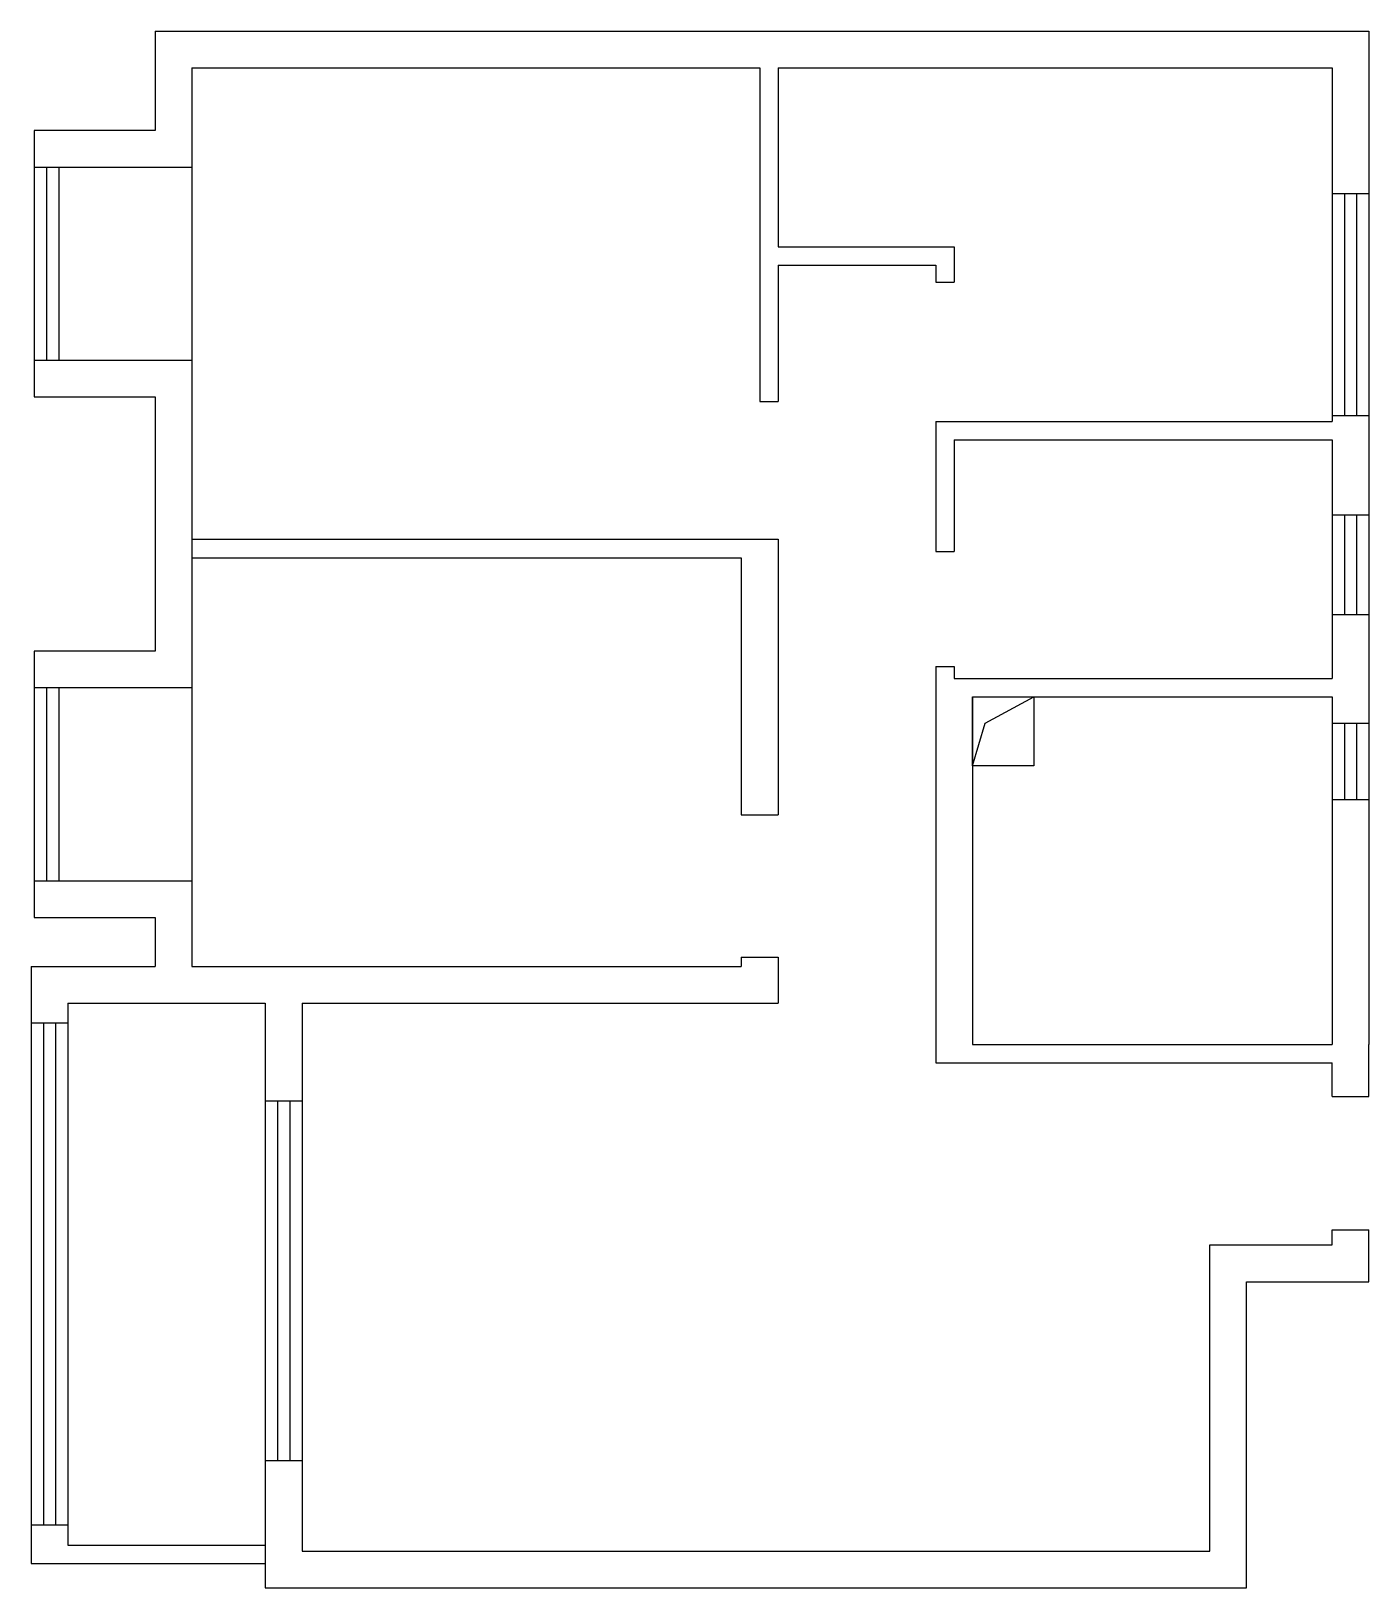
# Model space of a CAD drawing. Header units: millimetres. Extents: x 207737 to 293967, y -150247 to -126753.
# Drawn here: x 207737 to 216477, y -150247 to -140077 of the extents above; entities that cross this region are included whole.
import ezdxf

# ---------------------------------------------------------------- set-up
doc = ezdxf.new("R2010")
doc.units = ezdxf.units.MM
doc.header["$MEASUREMENT"] = 0
doc.layers.add('A-土建墙（含管井、立管）', color=6, linetype='Continuous')
doc.layers.add('A-窗', color=2, linetype='Continuous')

msp = doc.modelspace()

# ---------------------------------------------------------------- linework, layer by layer
at = {"layer": 'A-土建墙（含管井、立管）', "linetype": 'Continuous'}
for p, q in [((208547, -140077), (216477, -140077)), ((208547, -140077), (208547, -140727)), ((216477, -140077), (216477, -141137)), ((208787, -140317), (212497, -140317)), ((208787, -140317), (208787, -140967)), ((212497, -140317), (212497, -142497)), ((212617, -140317), (216237, -140317)), ((212617, -140317), (212617, -141487)), ((216237, -140317), (216237, -141137)), ((208547, -140727), (207757, -140727)), ((208787, -140967), (207757, -140967)), ((216237, -141137), (216477, -141137)), ((212617, -141487), (213767, -141487)), ((213767, -141487), (213767, -141717)), ((212617, -141607), (213647, -141607)), ((212617, -141607), (212617, -142497)), ((213647, -141607), (213647, -141717)), ((213647, -141717), (213767, -141717)), ((207757, -142227), (208787, -142227)), ((208787, -142227), (208787, -144367)), ((207757, -142467), (208547, -142467)), ((208547, -142467), (208547, -144127)), ((212497, -142497), (212617, -142497)), ((213647, -142627), (216237, -142627)), ((213647, -142627), (213767, -142627)), ((213647, -142627), (213647, -143477)), ((216237, -142587), (216477, -142587)), ((216237, -142587), (216237, -142627)), ((216477, -142587), (216477, -143307)), ((213767, -142747), (216237, -142747)), ((213767, -142747), (213767, -143477)), ((216237, -142747), (216237, -143307)), ((216237, -143237), (216477, -143237)), ((208787, -143397), (212617, -143397)), ((212617, -143397), (212617, -145197)), ((213647, -143397), (213647, -143477)), ((213647, -143477), (213767, -143477)), ((208787, -143517), (212377, -143517)), ((212377, -143517), (212377, -145197)), ((216237, -143887), (216477, -143887)), ((216237, -143957), (216237, -144307)), ((216477, -143957), (216477, -144597)), ((208547, -144127), (207757, -144127)), ((213647, -144227), (213767, -144227)), ((213647, -144227), (213647, -146427)), ((213647, -144227), (213647, -144307)), ((213767, -144227), (213767, -144307)), ((213767, -144307), (216237, -144307)), ((208787, -144367), (207757, -144367)), ((213887, -144427), (216237, -144427)), ((213887, -144427), (213887, -146697)), ((216237, -144427), (216237, -146697)), ((216237, -144547), (216237, -144597)), ((216237, -144597), (216477, -144597)), ((216237, -145097), (216477, -145097)), ((216477, -145097), (216477, -146697)), ((212377, -145197), (212617, -145197)), ((207757, -145627), (208787, -145627)), ((208787, -145627), (208787, -145867)), ((207757, -145867), (208547, -145867)), ((208547, -145867), (208547, -146187)), ((208787, -145867), (208787, -146187)), ((212377, -146127), (212617, -146127)), ((212377, -146127), (212377, -146187)), ((212617, -146127), (212617, -146427)), ((207737, -146187), (208547, -146187)), ((207737, -146187), (207737, -146557)), ((208787, -146187), (212377, -146187)), ((213647, -146187), (213647, -146817)), ((207977, -146427), (209267, -146427)), ((207977, -146427), (207977, -146557)), ((209267, -146427), (209267, -147067)), ((209507, -146427), (212617, -146427)), ((209507, -146427), (209507, -147067)), ((207977, -146557), (207737, -146557)), ((213887, -146697), (216237, -146697)), ((216477, -147037), (216477, -146697)), ((213647, -146817), (216237, -146817)), ((216237, -147037), (216237, -146817)), ((216237, -147037), (216477, -147037)), ((209507, -147067), (209267, -147067)), ((216237, -147907), (216477, -147907)), ((216237, -148007), (216237, -147907)), ((216477, -148247), (216477, -147907)), ((215437, -148007), (216237, -148007)), ((215437, -150007), (215437, -148007)), ((215677, -148247), (216477, -148247)), ((215677, -150247), (215677, -148247)), ((209267, -149417), (209267, -150247)), ((209507, -149417), (209267, -149417)), ((209507, -149417), (209507, -150007)), ((207737, -149837), (207737, -150087)), ((207977, -149837), (207737, -149837)), ((207977, -149837), (207977, -149967)), ((207977, -149967), (209267, -149967)), ((209507, -150007), (215437, -150007)), ((207737, -150087), (209267, -150087)), ((209267, -150247), (215677, -150247))]:
    msp.add_line(p, q, dxfattribs=at)
at = {"layer": 'A-土建墙（含管井、立管）', "color": 251, "linetype": 'Continuous'}
for p, q in [((208787, -140967), (208787, -142227)), ((208787, -144367), (208787, -145627))]:
    msp.add_line(p, q, dxfattribs=at)
at = {"layer": 'A-土建墙（含管井、立管）', "linetype": 'Continuous'}
msp.add_lwpolyline([(213887, -144427), (214287, -144427), (214287, -144877), (213887, -144877)], close=True, dxfattribs=at)
at = {"layer": 'A-土建墙（含管井、立管）', "color": 251, "linetype": 'Continuous'}
msp.add_lwpolyline([(213887, -144877), (213970, -144598), (214287, -144427)], dxfattribs=at)
at = {"layer": 'A-窗', "linetype": 'Continuous'}
for p, q in [((207757, -140727), (207757, -142467)), ((207837, -140967), (207837, -142227)), ((207917, -140967), (207917, -142227)), ((216317, -141137), (216317, -142587)), ((216397, -141137), (216397, -142587)), ((216317, -143237), (216317, -143887)), ((216397, -143237), (216397, -143887)), ((207757, -144127), (207757, -145867)), ((207837, -144367), (207837, -145627)), ((207917, -144367), (207917, -145627)), ((216317, -144597), (216317, -145097)), ((216397, -144597), (216397, -145097)), ((207737, -146557), (207737, -149837)), ((207817, -146557), (207817, -149837)), ((207897, -146557), (207897, -149837)), ((207977, -146557), (207977, -149837)), ((209347, -147067), (209347, -149417)), ((209427, -147067), (209427, -149417))]:
    msp.add_line(p, q, dxfattribs=at)
at = {"layer": 'A-窗', "color": 6, "linetype": 'Continuous'}
for p, q in [((216237, -141137), (216237, -142587)), ((216477, -141137), (216477, -142587)), ((216237, -143307), (216237, -143957)), ((216477, -143307), (216477, -143957)), ((216237, -144597), (216237, -145097)), ((216477, -144597), (216477, -145097)), ((209267, -147067), (209267, -149417)), ((209507, -147067), (209507, -149417))]:
    msp.add_line(p, q, dxfattribs=at)

doc.saveas('drawing.dxf')
